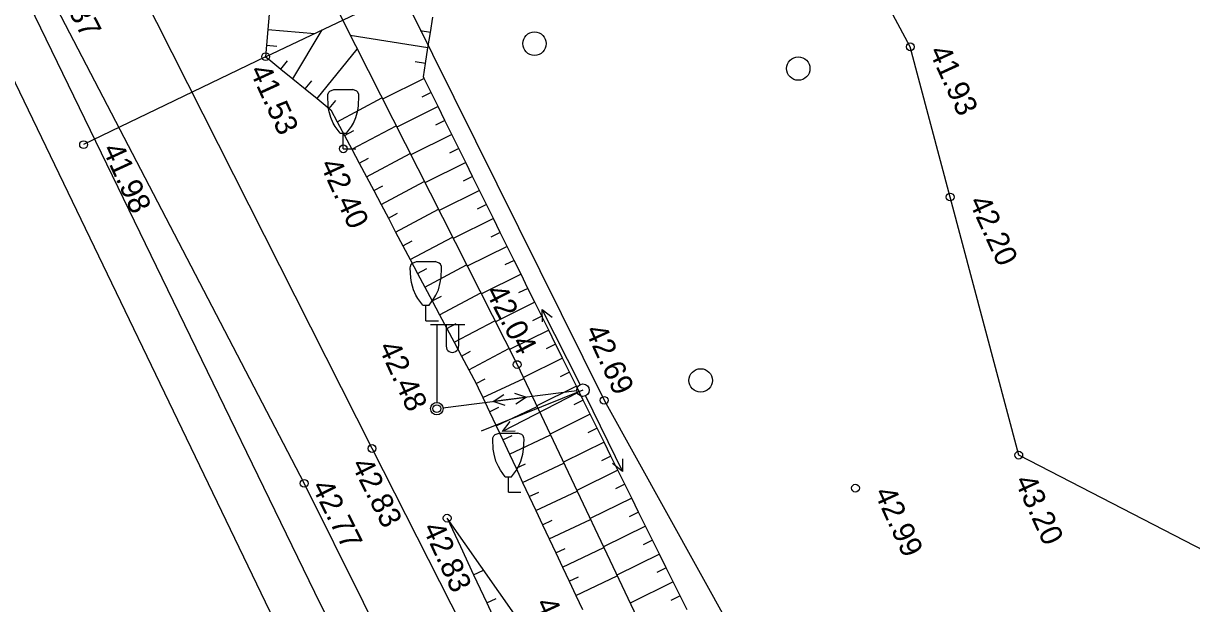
# Model space of a CAD drawing. Extents: x 639000 to 646000, y 6454000 to 6459000.
# Drawn here: x 643679.73 to 643717.19, y 6457828.47 to 6457847.06 of the extents above; entities that cross this region are included whole.
import ezdxf

# ---------------------------------------------------------------- set-up
doc = ezdxf.new("R2010")
doc.units = 0
for name, color, linetype in [('jarsak (42)', 7, 'Continuous'), ('kolvik -piir (41)', 7, 'Continuous'), ('madalpinge OL (12)', 7, 'Continuous'), ('puu poosas (10)', 7, 'Continuous'), ('sideKBL (22)', 7, 'Continuous'), ('tee tanav (30)', 7, 'Continuous'), ('truup (39)', 7, 'Continuous'), ('valgustuspost (11)', 7, 'Continuous'), ('valitud korgus (59)', 7, 'Continuous')]:
    doc.layers.add(name, color=color, linetype=linetype)

# ---------------------------------------------------------------- blocks, each defined once
blk = doc.blocks.new('PUUKI1')
at = {"layer": 'puu poosas (10)'}
for p, q in [((-60, 380), (60, 380)), ((-20, 100), (20, 100)), ((0, 0), (0, 100)), ((0, 0), (80, 0))]:
    blk.add_line(p, q, dxfattribs=at)
for points in [[(-20, 100), (-51.7, 142.6), (-64.6, 164.9), (-80, 200), (-92.3, 245.1), (-97, 276.3), (-100, 340), (-99.6, 348.3), (-93.7, 362.6), (-85.6, 370), (-60, 380)], [(20, 100), (51.7, 142.6), (64.6, 164.9), (80, 200), (92.3, 245.1), (97, 276.3), (100, 340), (99.6, 348.3), (93.7, 362.6), (85.6, 370), (60, 380)]]:
    blk.add_lwpolyline(points, dxfattribs=at)
blk = doc.blocks.new('MASTPU')
at = {"layer": 'madalpinge OL (12)'}
blk.add_circle((0, 0), 40, dxfattribs=at)
blk = doc.blocks.new('LAMPTV')
at = {"layer": 'valgustuspost (11)'}
for p, q in [((-40, 540), (180, 540)), ((0, 540), (0, 40)), ((60, 540), (60, 400)), ((140, 540), (140, 400))]:
    blk.add_line(p, q, dxfattribs=at)
blk.add_arc((100, 400), 40, 179.93931, 0.0607, dxfattribs=at)
blk = doc.blocks.new('OLSUMP')
at = {"layer": 'madalpinge OL (12)'}
for points in [[(507.2, 35.2), (580, 0), (506.1, -35.2)], [(40, 0), (580, 0)]]:
    blk.add_lwpolyline(points, dxfattribs=at)
blk = doc.blocks.new('METSLE')
at = {"layer": 'puu poosas (10)'}
blk.add_circle((0, 0), 75, dxfattribs=at)
blk = doc.blocks.new('RING25')
at = {"layer": 'valitud korgus (59)'}
blk.add_circle((0, 0), 25, dxfattribs=at)

msp = doc.modelspace()

# ---------------------------------------------------------------- linework, layer by layer
at = {"layer": 'jarsak (42)'}
for p, q in [((643687.608, 6457847.358), (643687.568, 6457846.859)), ((643692.783, 6457846.767), (643692.862, 6457847.261)), ((643687.568, 6457846.859), (643687.528, 6457846.361)), ((643687.568, 6457846.859), (643689.071, 6457846.739)), ((643688.376, 6457845.28), (643689.315, 6457846.855)), ((643692.783, 6457846.767), (643692.452, 6457846.82)), ((643692.704, 6457846.273), (643690.213, 6457846.672)), ((643692.704, 6457846.273), (643692.783, 6457846.767)), ((643687.528, 6457846.361), (643687.862, 6457846.334)), ((643689.152, 6457844.649), (643690.438, 6457846.23)), ((643692.625, 6457845.779), (643692.704, 6457846.273)), ((643687.6, 6457845.911), (643687.988, 6457845.595)), ((643687.988, 6457845.595), (643688.2, 6457845.855)), ((643692.625, 6457845.779), (643692.294, 6457845.832)), ((643687.988, 6457845.595), (643688.376, 6457845.28)), ((643692.584, 6457845.291), (643691.249, 6457844.631)), ((643692.806, 6457844.843), (643692.584, 6457845.291)), ((643688.376, 6457845.28), (643688.764, 6457844.964)), ((643688.764, 6457844.964), (643688.976, 6457845.224)), ((643688.764, 6457844.964), (643689.152, 6457844.649)), ((643689.152, 6457844.649), (643689.54, 6457844.333)), ((643689.54, 6457844.333), (643689.751, 6457844.593)), ((643689.795, 6457843.908), (643691.229, 6457844.669)), ((643692.806, 6457844.843), (643692.505, 6457844.695)), ((643693.027, 6457844.395), (643692.806, 6457844.843)), ((643693.027, 6457844.395), (643691.701, 6457843.739)), ((643693.249, 6457843.947), (643693.027, 6457844.395)), ((643689.795, 6457843.908), (643690.029, 6457843.467)), ((643693.249, 6457843.947), (643692.949, 6457843.798)), ((643693.471, 6457843.499), (643693.249, 6457843.947)), ((643690.029, 6457843.467), (643690.325, 6457843.623)), ((643690.029, 6457843.467), (643690.263, 6457843.025)), ((643690.263, 6457843.025), (643691.682, 6457843.777)), ((643693.471, 6457843.499), (643692.154, 6457842.847)), ((643693.693, 6457843.051), (643693.471, 6457843.499)), ((643693.693, 6457843.051), (643693.392, 6457842.902)), ((643693.914, 6457842.603), (643693.693, 6457843.051)), ((643690.263, 6457843.025), (643690.497, 6457842.583)), ((643690.497, 6457842.583), (643690.793, 6457842.74)), ((643690.731, 6457842.141), (643692.134, 6457842.885)), ((643690.497, 6457842.583), (643690.731, 6457842.141)), ((643693.914, 6457842.603), (643692.606, 6457841.955)), ((643694.136, 6457842.155), (643693.914, 6457842.603)), ((643690.731, 6457842.141), (643690.966, 6457841.7)), ((643691.2, 6457841.258), (643692.587, 6457841.993)), ((643694.136, 6457842.155), (643693.836, 6457842.006)), ((643694.358, 6457841.706), (643694.136, 6457842.155)), ((643690.966, 6457841.7), (643691.262, 6457841.857)), ((643690.966, 6457841.7), (643691.2, 6457841.258)), ((643694.358, 6457841.706), (643693.058, 6457841.063)), ((643694.58, 6457841.258), (643694.358, 6457841.706)), ((643691.2, 6457841.258), (643691.434, 6457840.816)), ((643694.58, 6457841.258), (643694.279, 6457841.11)), ((643694.801, 6457840.81), (643694.58, 6457841.258)), ((643691.434, 6457840.816), (643691.73, 6457840.973)), ((643691.434, 6457840.816), (643691.668, 6457840.374)), ((643691.668, 6457840.374), (643693.039, 6457841.101)), ((643694.801, 6457840.81), (643693.511, 6457840.171)), ((643695.023, 6457840.362), (643694.801, 6457840.81)), ((643691.668, 6457840.374), (643691.903, 6457839.933)), ((643691.903, 6457839.933), (643692.199, 6457840.09)), ((643692.137, 6457839.491), (643693.492, 6457840.209)), ((643695.023, 6457840.362), (643694.723, 6457840.213)), ((643695.245, 6457839.914), (643695.023, 6457840.362)), ((643691.903, 6457839.933), (643692.137, 6457839.491)), ((643695.245, 6457839.914), (643693.963, 6457839.28)), ((643695.467, 6457839.466), (643695.245, 6457839.914)), ((643692.137, 6457839.491), (643692.371, 6457839.049)), ((643692.605, 6457838.607), (643693.944, 6457839.317)), ((643695.467, 6457839.466), (643695.166, 6457839.317)), ((643695.688, 6457839.018), (643695.467, 6457839.466)), ((643692.371, 6457839.049), (643692.667, 6457839.206)), ((643692.371, 6457839.049), (643692.605, 6457838.607)), ((643695.688, 6457839.018), (643694.416, 6457838.388)), ((643695.91, 6457838.569), (643695.688, 6457839.018)), ((643692.605, 6457838.607), (643692.84, 6457838.166)), ((643695.91, 6457838.569), (643695.61, 6457838.421)), ((643696.132, 6457838.121), (643695.91, 6457838.569)), ((643692.84, 6457838.166), (643693.136, 6457838.323)), ((643693.074, 6457837.724), (643694.397, 6457838.425)), ((643692.84, 6457838.166), (643693.074, 6457837.724)), ((643696.132, 6457838.121), (643694.868, 6457837.496)), ((643696.354, 6457837.673), (643696.132, 6457838.121)), ((643693.074, 6457837.724), (643693.308, 6457837.282)), ((643693.308, 6457837.282), (643693.604, 6457837.439)), ((643693.542, 6457836.84), (643694.849, 6457837.533)), ((643696.354, 6457837.673), (643696.053, 6457837.525)), ((643696.575, 6457837.225), (643696.354, 6457837.673)), ((643693.308, 6457837.282), (643693.542, 6457836.84)), ((643696.575, 6457837.225), (643695.32, 6457836.604)), ((643696.797, 6457836.777), (643696.575, 6457837.225)), ((643693.542, 6457836.84), (643693.777, 6457836.399)), ((643696.797, 6457836.777), (643696.497, 6457836.628)), ((643693.777, 6457836.399), (643694.072, 6457836.556)), ((643693.777, 6457836.399), (643694.011, 6457835.957)), ((643694.011, 6457835.957), (643695.301, 6457836.641)), ((643697.019, 6457836.329), (643695.762, 6457835.707)), ((643697.241, 6457835.881), (643697.019, 6457836.329)), ((643694.011, 6457835.957), (643694.245, 6457835.515)), ((643694.245, 6457835.515), (643694.541, 6457835.672)), ((643694.464, 6457835.066), (643695.774, 6457835.682)), ((643697.241, 6457835.881), (643696.94, 6457835.732)), ((643697.462, 6457835.432), (643697.241, 6457835.881)), ((643697.462, 6457835.432), (643696.19, 6457834.803)), ((643697.684, 6457834.984), (643697.462, 6457835.432)), ((643694.464, 6457835.066), (643694.677, 6457834.614)), ((643697.684, 6457834.984), (643697.384, 6457834.836)), ((643697.906, 6457834.536), (643697.684, 6457834.984)), ((643694.677, 6457834.614), (643694.98, 6457834.756)), ((643694.677, 6457834.614), (643694.89, 6457834.161)), ((643694.89, 6457834.161), (643696.202, 6457834.778)), ((643697.906, 6457834.536), (643696.619, 6457833.899)), ((643698.128, 6457834.088), (643697.906, 6457834.536)), ((643694.89, 6457834.161), (643695.102, 6457833.709)), ((643698.128, 6457834.088), (643697.827, 6457833.939)), ((643698.349, 6457833.64), (643698.128, 6457834.088)), ((643695.102, 6457833.709), (643695.406, 6457833.851)), ((643695.102, 6457833.709), (643695.315, 6457833.256)), ((643695.315, 6457833.256), (643696.631, 6457833.874)), ((643698.349, 6457833.64), (643697.048, 6457832.996)), ((643698.571, 6457833.192), (643698.349, 6457833.64)), ((643695.315, 6457833.256), (643695.528, 6457832.804)), ((643695.528, 6457832.804), (643695.831, 6457832.946)), ((643695.74, 6457832.351), (643697.059, 6457832.971)), ((643698.571, 6457833.192), (643698.271, 6457833.043)), ((643698.793, 6457832.744), (643698.571, 6457833.192)), ((643695.528, 6457832.804), (643695.74, 6457832.351)), ((643698.793, 6457832.744), (643697.476, 6457832.092)), ((643699.015, 6457832.296), (643698.793, 6457832.744)), ((643695.74, 6457832.351), (643695.953, 6457831.899)), ((643699.015, 6457832.296), (643698.714, 6457832.147)), ((643699.236, 6457831.847), (643699.015, 6457832.296)), ((643695.953, 6457831.899), (643696.256, 6457832.041)), ((643695.953, 6457831.899), (643696.166, 6457831.446)), ((643696.166, 6457831.446), (643697.488, 6457832.067)), ((643699.236, 6457831.847), (643697.905, 6457831.188)), ((643699.458, 6457831.399), (643699.236, 6457831.847)), ((643696.166, 6457831.446), (643696.379, 6457830.994)), ((643693.319, 6457831.204), (643693.742, 6457830.299)), ((643696.379, 6457830.994), (643696.682, 6457831.136)), ((643696.591, 6457830.541), (643697.916, 6457831.164)), ((643699.458, 6457831.399), (643699.158, 6457831.251)), ((643699.68, 6457830.951), (643699.458, 6457831.399)), ((643696.379, 6457830.994), (643696.591, 6457830.541)), ((643699.68, 6457830.951), (643698.333, 6457830.285)), ((643699.902, 6457830.503), (643699.68, 6457830.951)), ((643696.591, 6457830.541), (643696.804, 6457830.089)), ((643699.902, 6457830.503), (643699.601, 6457830.354)), ((643700.123, 6457830.055), (643699.902, 6457830.503)), ((643693.742, 6457830.299), (643694.166, 6457829.393)), ((643696.804, 6457830.089), (643697.107, 6457830.231)), ((643696.804, 6457830.089), (643697.017, 6457829.636)), ((643697.017, 6457829.636), (643698.345, 6457830.26)), ((643700.123, 6457830.055), (643698.762, 6457829.381)), ((643700.345, 6457829.607), (643700.123, 6457830.055)), ((643697.017, 6457829.636), (643697.229, 6457829.184)), ((643700.345, 6457829.607), (643700.045, 6457829.458)), ((643700.567, 6457829.159), (643700.345, 6457829.607)), ((643694.166, 6457829.393), (643694.485, 6457829.542)), ((643694.166, 6457829.393), (643694.59, 6457828.487)), ((643697.229, 6457829.184), (643697.533, 6457829.326)), ((643697.229, 6457829.184), (643697.442, 6457828.731)), ((643697.442, 6457828.731), (643698.774, 6457829.357)), ((643700.567, 6457829.159), (643699.191, 6457828.478)), ((643700.789, 6457828.71), (643700.567, 6457829.159)), ((643694.59, 6457828.487), (643694.893, 6457828.629)), ((643694.59, 6457828.487), (643695.013, 6457827.581)), ((643697.442, 6457828.731), (643697.655, 6457828.279)), ((643700.789, 6457828.71), (643700.488, 6457828.562)), ((643701.01, 6457828.262), (643700.789, 6457828.71))]:
    msp.add_line(p, q, dxfattribs=at)
for points in [[(643663.419, 6457902.257), (643669.827, 6457889.312), (643682.218, 6457863.378), (643689.981, 6457847.13), (643695.563, 6457836.126), (643700.364, 6457826.004), (643708.901, 6457808.037)], [(643687.499, 6457845.993), (643722.984, 6457862.818), (643734.312, 6457869.139), (643751.137, 6457877.764)], [(643687.528, 6457846.361), (643687.499, 6457845.993), (643687.6, 6457845.911)], [(643692.584, 6457845.291), (643692.556, 6457845.348), (643692.625, 6457845.779)], [(643689.54, 6457844.333), (643689.591, 6457844.292), (643689.795, 6457843.908)], [(643697.019, 6457836.329), (643696.801, 6457836.77), (643696.797, 6457836.777)], [(643694.245, 6457835.515), (643694.317, 6457835.38), (643694.464, 6457835.066)], [(643720.514, 6457787.584), (643718.541, 6457788.414), (643715.756, 6457790.583), (643708.165, 6457805.51), (643698.216, 6457824.225), (643693.319, 6457831.204)]]:
    msp.add_lwpolyline(points, dxfattribs=at)
at = {"layer": 'kolvik -piir (41)'}
for points in [[(643710.366, 6457951.387), (643660.882, 6457925.708), (643656.717, 6457919.804), (643665.184, 6457902.689), (643673.58, 6457884.876), (643698.353, 6457834.981), (643711.424, 6457811.444), (643719.019, 6457797.765), (643727.134, 6457794.848), (643733.527, 6457799.803)], [(643751.313, 6457808.593), (643750.834, 6457810.919), (643740.351, 6457816.959), (643730.564, 6457824.632), (643724.259, 6457826.722), (643711.648, 6457833.224), (643709.448, 6457841.494), (643708.17, 6457846.308), (643703.347, 6457855.299), (643719.218, 6457868.543), (643720.436, 6457876.942), (643720.375, 6457885.272), (643727.536, 6457889.187), (643743.318, 6457873.756)]]:
    msp.add_lwpolyline(points, dxfattribs=at)
at = {"layer": 'madalpinge OL (12)'}
msp.add_line((643697.673, 6457835.307), (643694.415, 6457833.992), dxfattribs=at)
at = {"layer": 'puu poosas (10)'}
msp.add_line((643648.967, 6457908.392), (643703.627, 6457795.045), dxfattribs=at)
at = {"layer": 'sideKBL (22)'}
msp.add_lwpolyline([(643729.644, 6457744.132), (643719.062, 6457767.315), (643715.063, 6457776.623), (643711.987, 6457782.479), (643708.059, 6457790.153), (643703.639, 6457800.156), (643696.594, 6457813.913), (643689.259, 6457828.453), (643684.177, 6457838.893), (643675.501, 6457856.755), (643668.174, 6457871.393), (643661.044, 6457886.619), (643652.38, 6457905.138), (643648.687, 6457911.885), (643641.833, 6457916.046), (643633.547, 6457923.162)], dxfattribs=at)
at = {"layer": 'tee tanav (30)'}
for points in [[(643716.701, 6457784.304), (643714.943, 6457785.62), (643708.819, 6457797.357), (643700.67, 6457814.217), (643690.911, 6457833.437), (643682.53, 6457850.014), (643672.472, 6457870.989), (643661.492, 6457892.894), (643652.857, 6457909.131), (643648.438, 6457918.365), (643648.972, 6457922.706)], [(643642.539, 6457919.482), (643645.991, 6457917.251), (643646.779, 6457915.51), (643650.844, 6457908.131), (643659.231, 6457891.805), (643670.12, 6457869.9), (643680.132, 6457848.84), (643688.734, 6457832.319), (643698.193, 6457813.297), (643706.7, 6457796.334), (643712.744, 6457784.446), (643713.068, 6457782.495)]]:
    msp.add_lwpolyline(points, dxfattribs=at)
at = {"layer": 'truup (39)'}
msp.add_line((643687.499, 6457845.993), (643681.661, 6457843.175), dxfattribs=at)

# ---------------------------------------------------------------- block references
at = {"layer": 'madalpinge OL (12)'}
for p, xscale, yscale, rotation in [((643697.673, 6457835.307), 0.005, 0.005, 116.81803663667453), ((643692.987, 6457834.713), 0.005000000000000003, 0.005000000000000001, 7.224761352468199), ((643697.673, 6457835.307), 0.004999999999999999, 0.005000000000000001, -172.7752386330727), ((643697.673, 6457835.307), 0.004999999999999998, 0.005, -152.7010106850247), ((643697.673, 6457835.307), 0.005, 0.005000000000000001, -64.15032051770142)]:
    msp.add_blockref('OLSUMP', p, dxfattribs=dict(at, xscale=xscale, yscale=yscale, rotation=rotation))
at = {"layer": 'madalpinge OL (12)', "xscale": 0.005, "yscale": 0.005}
for p in [(643697.673, 6457835.307), (643692.987, 6457834.713)]:
    msp.add_blockref('MASTPU', p, dxfattribs=at)
at = {"layer": 'puu poosas (10)', "xscale": 0.005, "yscale": 0.005}
for name, p in [('METSLE', (643696.12, 6457846.41)), ('METSLE', (643704.579, 6457845.612)), ('PUUKI1', (643689.99, 6457843.041)), ('PUUKI1', (643692.638, 6457837.526)), ('METSLE', (643701.448, 6457835.619)), ('PUUKI1', (643695.284, 6457832.032))]:
    msp.add_blockref(name, p, dxfattribs=at)
at = {"layer": 'valgustuspost (11)', "xscale": 0.005, "yscale": 0.005}
msp.add_blockref('LAMPTV', (643692.987, 6457834.713), dxfattribs=at)
at = {"layer": 'valitud korgus (59)', "xscale": 0.005000000000000001, "yscale": 0.005000000000000001}
for p in [(643708.17, 6457846.308), (643687.499, 6457845.993), (643681.661, 6457843.175), (643689.99, 6457843.041), (643709.448, 6457841.494), (643695.563, 6457836.126), (643692.987, 6457834.713), (643698.353, 6457834.981), (643690.911, 6457833.437), (643711.648, 6457833.224), (643688.734, 6457832.319), (643706.412, 6457832.166), (643693.319, 6457831.204)]:
    msp.add_blockref('RING25', p, dxfattribs=at)

# ---------------------------------------------------------------- texts
at = {"layer": 'valitud korgus (59)'}
for s, rotation, p in [('42.37', 297.5038, (643680.562, 6457848.606)), ('41.93', 294.5922, (643708.758, 6457846.167)), ('41.53', 294.5922, (643686.97, 6457845.552)), ('41.98', 294.5922, (643682.249, 6457843.034)), ('42.40', 294.5922, (643689.227, 6457842.542)), ('42.20', 294.5922, (643710.036, 6457841.353)), ('42.04', 297.2027, (643694.535, 6457838.464)), ('42.69', 294.5922, (643697.729, 6457837.224)), ('42.48', 294.5922, (643691.102, 6457836.689)), ('42.83', 296.7169, (643690.229, 6457832.926)), ('42.77', 296.7169, (643688.958, 6457832.223)), ('43.20', 294.5922, (643711.502, 6457832.406)), ('42.99', 294.5922, (643707, 6457832.025)), ('42.83', 294.5922, (643692.521, 6457830.891)), ('42.59', 294.5922, (643696.135, 6457828.474))]:
    msp.add_text(s, height=0.7, rotation=rotation, dxfattribs=at).set_placement(p)

doc.saveas('drawing.dxf')
